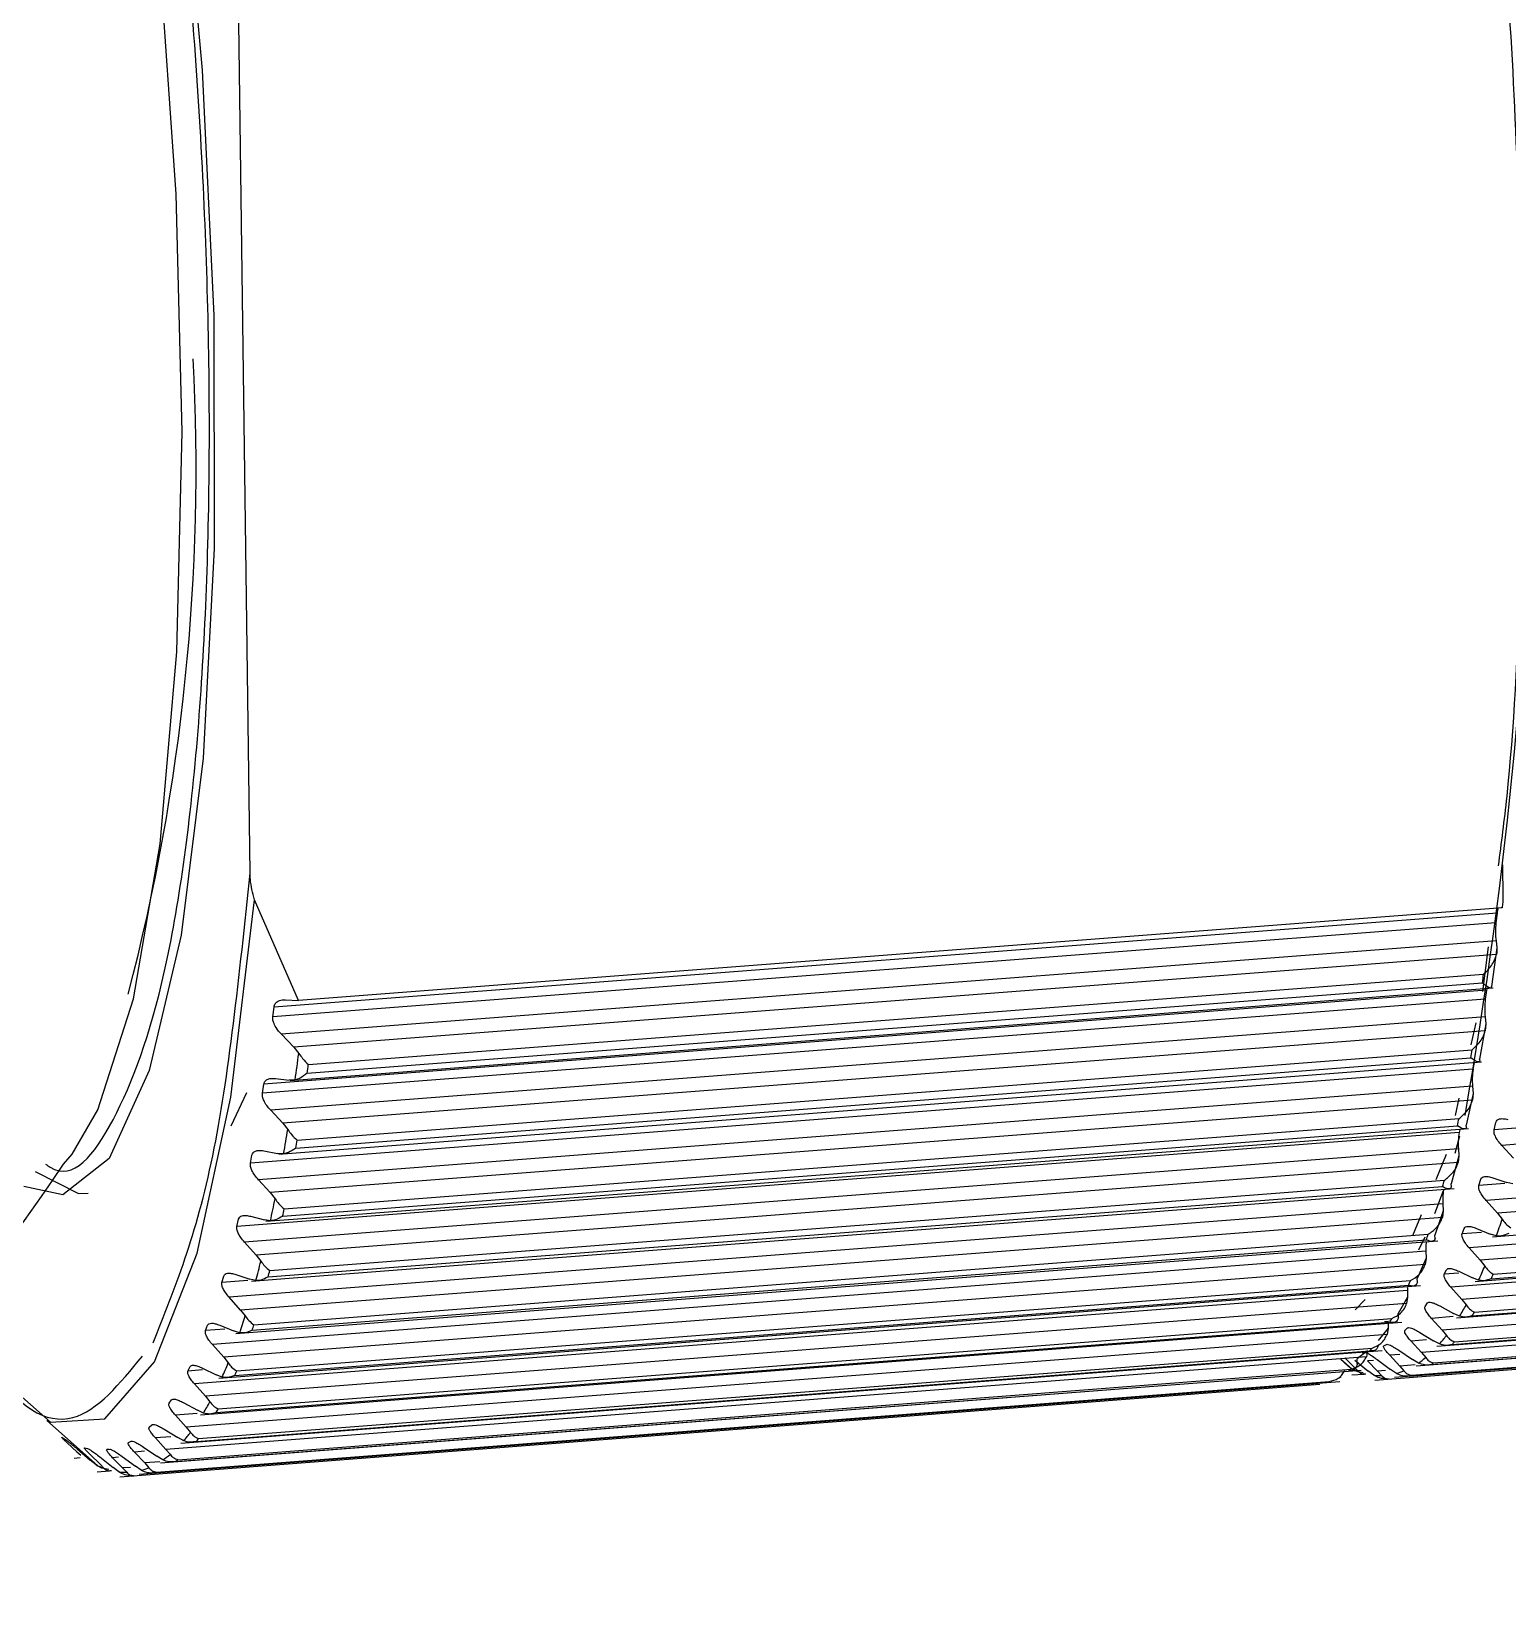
# Model space of a CAD drawing. Header units: millimetres. Extents: x 0 to 279, y 0 to 216.
# Drawn here: x 59.363 to 61.593, y 135.9 to 138.296 of the extents above; entities that cross this region are included whole.
import ezdxf

# ---------------------------------------------------------------- set-up
doc = ezdxf.new("R2010")
doc.units = ezdxf.units.MM

msp = doc.modelspace()

# ---------------------------------------------------------------- linework, layer by layer
at = {"color": 7, "linetype": 'Continuous', "lineweight": 25}
for p, q in [((59.6931, 137.0244), (59.6748, 138.4151)), ((61.5859, 137.037), (61.5865, 136.9883)), ((59.7663, 136.8321), (59.6998, 136.9842)), ((61.5778, 136.9639), (59.7292, 136.8219)), ((61.5855, 136.9718), (59.7663, 136.8321)), ((61.5778, 136.9639), (61.576, 136.9492)), ((61.576, 136.9492), (59.7274, 136.8072)), ((61.5762, 136.9219), (59.7404, 136.7808)), ((61.5642, 136.9131), (61.5559, 136.8456)), ((61.5774, 136.9113), (61.5694, 136.8532)), ((61.5762, 136.9219), (61.5774, 136.9113)), ((61.5768, 136.9012), (59.759, 136.7615)), ((59.7793, 136.7219), (61.5556, 136.8584)), ((59.7811, 136.735), (61.5575, 136.8716)), ((61.5599, 136.8337), (59.7117, 136.6916)), ((61.562, 136.8473), (59.7138, 136.7052)), ((59.7465, 136.8329), (59.7663, 136.8321)), ((59.7534, 136.711), (61.5717, 136.8508)), ((61.562, 136.8473), (61.5599, 136.8337)), ((61.57, 136.8513), (61.5694, 136.8532)), ((59.7274, 136.8072), (59.7292, 136.8219)), ((61.5597, 136.8071), (59.7242, 136.666)), ((61.56, 136.7862), (59.7425, 136.6465)), ((61.5458, 136.7982), (61.5383, 136.7647)), ((61.5607, 136.7964), (61.5515, 136.7432)), ((61.5597, 136.8071), (61.5607, 136.7964)), ((61.5607, 136.7964), (61.56, 136.7862)), ((59.759, 136.7615), (59.7404, 136.7808)), ((59.759, 136.7615), (59.7667, 136.752)), ((59.7364, 136.5996), (61.5543, 136.7394)), ((59.762, 136.6087), (61.538, 136.7453)), ((59.7641, 136.6208), (61.5401, 136.7574)), ((61.5434, 136.7383), (61.5414, 136.7279)), ((61.5521, 136.7405), (61.5515, 136.7432)), ((62.9648, 136.7436), (61.5733, 136.6366)), ((61.5414, 136.7279), (59.6936, 136.5858)), ((59.7314, 136.714), (59.7523, 136.7115)), ((59.7613, 136.7118), (59.7523, 136.7115)), ((62.9509, 136.7181), (61.5848, 136.6129)), ((59.6644, 136.6424), (59.6883, 136.6927)), ((61.5407, 136.7022), (59.7056, 136.561)), ((59.7117, 136.6916), (59.7138, 136.7052)), ((61.5415, 136.6915), (61.5311, 136.6435)), ((61.5407, 136.7022), (61.5415, 136.6915)), ((61.5415, 136.6915), (61.5407, 136.6813)), ((61.5407, 136.6813), (59.7235, 136.5415)), ((59.7425, 136.6465), (59.7242, 136.666)), ((61.5202, 136.6843), (61.5143, 136.6583)), ((59.7423, 136.5059), (61.5179, 136.6426)), ((59.7425, 136.6465), (59.75, 136.637)), ((59.7446, 136.5168), (61.5203, 136.6534)), ((61.5317, 136.64), (61.5311, 136.6435)), ((61.5733, 136.6366), (61.576, 136.6476)), ((61.5206, 136.6325), (59.6731, 136.4903)), ((59.7719, 136.5025), (61.5347, 136.6382)), ((61.5212, 136.6266), (61.5139, 136.6006)), ((61.5215, 136.6363), (61.5206, 136.6325)), ((62.927, 136.6349), (61.5612, 136.5297)), ((59.4109, 136.5845), (59.424, 136.5995)), ((61.5194, 136.6079), (59.6846, 136.4667)), ((59.6936, 136.5858), (59.6959, 136.5981)), ((59.7139, 136.6048), (59.7347, 136.6007)), ((59.7438, 136.6002), (59.7347, 136.6007)), ((61.5011, 136.5993), (61.485, 136.5608)), ((61.52, 136.5972), (61.5085, 136.5546)), ((61.52, 136.5972), (61.519, 136.587)), ((61.5194, 136.6079), (61.52, 136.5972)), ((62.9114, 136.6131), (61.5784, 136.5104)), ((61.6024, 136.5935), (61.5848, 136.6129)), ((61.519, 136.587), (59.7022, 136.4472)), ((61.571, 136.4749), (62.9044, 136.5776)), ((59.7235, 136.5415), (59.7056, 136.561)), ((59.7203, 136.414), (61.4955, 136.5507)), ((59.7228, 136.4236), (61.4981, 136.5603)), ((59.7521, 136.4122), (61.513, 136.5477)), ((61.4961, 136.5443), (61.4833, 136.5095)), ((61.5091, 136.5504), (61.5085, 136.5546)), ((62.901, 136.5633), (61.5355, 136.4581)), ((61.5502, 136.5521), (61.5531, 136.5618)), ((61.5716, 136.564), (61.5925, 136.5568)), ((61.6016, 136.5548), (61.5925, 136.5568)), ((61.4958, 136.5247), (59.6615, 136.3834)), ((59.7235, 136.5415), (59.7309, 136.5321)), ((61.4958, 136.5247), (61.4962, 136.5141)), ((62.8851, 136.5419), (61.5524, 136.4392)), ((61.5784, 136.5104), (61.5612, 136.5297)), ((59.6731, 136.4903), (59.6757, 136.5014)), ((61.4951, 136.504), (59.6787, 136.3641)), ((59.6939, 136.5058), (59.7148, 136.5002)), ((59.7238, 136.4989), (59.7148, 136.5002)), ((59.717, 136.4983), (59.7719, 136.5025)), ((61.463, 136.5079), (61.4498, 136.4763)), ((61.4962, 136.5141), (61.4837, 136.4773)), ((61.4962, 136.5141), (61.4951, 136.504)), ((62.8731, 136.5038), (61.508, 136.3986)), ((61.5447, 136.4074), (62.8778, 136.5102)), ((61.5689, 136.4114), (62.8578, 136.5107)), ((61.5719, 136.4184), (62.8609, 136.5177)), ((61.5784, 136.5104), (61.5854, 136.5014)), ((59.6988, 136.3419), (61.4737, 136.4786)), ((61.4684, 136.4741), (61.4592, 136.4546)), ((61.4843, 136.4723), (61.4837, 136.4773)), ((62.8568, 136.4828), (61.5245, 136.3801)), ((61.525, 136.4792), (61.5282, 136.4874)), ((61.5468, 136.4874), (61.5676, 136.4788)), ((61.5767, 136.476), (61.5676, 136.4788)), ((61.4701, 136.4531), (59.6363, 136.3118)), ((59.6714, 136.3285), (61.4885, 136.4685)), ((59.7022, 136.4472), (59.6846, 136.4667)), ((59.696, 136.3335), (61.4708, 136.4703)), ((61.4701, 136.4531), (61.4704, 136.4427)), ((61.5165, 136.3522), (62.8493, 136.4549)), ((61.5524, 136.4392), (61.5355, 136.4581)), ((61.5403, 136.3553), (62.8289, 136.4547)), ((61.5435, 136.3609), (62.8322, 136.4603)), ((61.4691, 136.4328), (59.6532, 136.2928)), ((59.7022, 136.4472), (59.7094, 136.438)), ((61.4704, 136.4427), (61.4569, 136.4118)), ((61.4704, 136.4427), (61.4691, 136.4328)), ((62.8268, 136.4363), (61.4948, 136.3336)), ((61.4979, 136.4182), (61.5013, 136.4249)), ((61.5524, 136.4392), (61.5592, 136.4305)), ((59.6456, 136.2611), (61.4621, 136.4011)), ((59.6504, 136.4058), (59.6533, 136.4155)), ((59.6698, 136.2651), (61.4442, 136.4018)), ((59.6717, 136.4177), (59.6925, 136.4106)), ((59.6728, 136.2721), (61.4472, 136.4088)), ((59.7016, 136.4085), (59.6925, 136.4106)), ((59.6953, 136.4078), (59.7521, 136.4122)), ((61.4574, 136.4062), (61.4569, 136.4118)), ((62.7953, 136.4026), (61.4636, 136.2999)), ((61.4867, 136.3095), (62.8191, 136.4122)), ((61.51, 136.3119), (62.7983, 136.4113)), ((61.5134, 136.3161), (62.8018, 136.4155)), ((61.52, 136.4226), (61.5408, 136.4126)), ((61.5499, 136.4091), (61.5408, 136.4126)), ((61.4426, 136.3936), (59.6091, 136.2523)), ((59.6787, 136.3641), (59.6615, 136.3834)), ((61.3785, 136.38), (61.3633, 136.3643)), ((61.4426, 136.3834), (61.4282, 136.3587)), ((61.4426, 136.3834), (61.4411, 136.3737)), ((61.4426, 136.3936), (61.4426, 136.3834)), ((61.4553, 136.2795), (62.7874, 136.3822)), ((61.4781, 136.2815), (62.7661, 136.3808)), ((61.4817, 136.2842), (62.7698, 136.3836)), ((61.5245, 136.3801), (61.508, 136.3986)), ((61.5245, 136.3801), (61.5311, 136.3717)), ((61.4411, 136.3737), (59.6257, 136.2338)), ((59.6787, 136.3641), (59.6857, 136.3551)), ((61.3928, 136.2583), (62.7242, 136.361)), ((61.4227, 136.2625), (62.7545, 136.3652)), ((61.4288, 136.3524), (61.4282, 136.3587)), ((61.445, 136.2642), (62.7326, 136.3635)), ((61.4487, 136.2655), (62.7364, 136.3648)), ((61.469, 136.3694), (61.4726, 136.3747)), ((61.4914, 136.3702), (61.5121, 136.3588)), ((61.5212, 136.3546), (61.5121, 136.3588)), ((59.6179, 136.2058), (61.4339, 136.3458)), ((59.6257, 136.3329), (59.6288, 136.3411)), ((59.6416, 136.209), (61.4156, 136.3457)), ((59.6449, 136.2146), (61.4189, 136.3513)), ((59.6473, 136.3411), (59.6681, 136.3324)), ((59.6772, 136.3296), (59.6681, 136.3324)), ((61.4132, 136.3366), (61.398, 136.3182)), ((61.4132, 136.3366), (61.4115, 136.3272)), ((61.4133, 136.3465), (61.4132, 136.3366)), ((61.4386, 136.3333), (61.4424, 136.337)), ((61.4612, 136.3303), (61.4817, 136.3177)), ((61.4948, 136.3336), (61.4786, 136.3515)), ((61.4948, 136.3336), (61.5013, 136.3256)), ((61.4115, 136.3272), (59.5965, 136.1872)), ((59.6152, 136.1698), (61.3888, 136.3065)), ((59.6532, 136.2928), (59.6363, 136.3118)), ((61.4067, 136.31), (61.4107, 136.3121)), ((61.4636, 136.2999), (61.4478, 136.3171)), ((61.4908, 136.3128), (61.4817, 136.3177)), ((61.3803, 136.2935), (59.5658, 136.1535)), ((59.5885, 136.1631), (61.4039, 136.3031)), ((59.6118, 136.1656), (61.3853, 136.3023)), ((59.6532, 136.2928), (59.66, 136.2841)), ((61.3417, 136.29), (61.3581, 136.2753)), ((61.3563, 136.2764), (61.3476, 136.2836)), ((61.3625, 136.2773), (61.3477, 136.2918)), ((61.3626, 136.2882), (61.3826, 136.2724)), ((61.3821, 136.3026), (61.3662, 136.2905)), ((61.3666, 136.2831), (61.3662, 136.2905)), ((61.3737, 136.2996), (61.3778, 136.3001)), ((61.3762, 136.2998), (61.3737, 136.2996)), ((61.3821, 136.3026), (61.3803, 136.2935)), ((61.3972, 136.2716), (61.3821, 136.2872)), ((61.3966, 136.2892), (61.4168, 136.2744)), ((61.431, 136.2792), (61.4155, 136.2957)), ((61.4295, 136.3033), (61.4499, 136.2895)), ((61.4589, 136.284), (61.4499, 136.2895)), ((61.4636, 136.2999), (61.4699, 136.2923)), ((59.5577, 136.1332), (61.3726, 136.2731)), ((59.5805, 136.1352), (61.3535, 136.2719)), ((59.5841, 136.1379), (61.3571, 136.2746)), ((59.599, 136.2718), (59.6024, 136.2786)), ((59.621, 136.2763), (59.6418, 136.2663)), ((59.6508, 136.2627), (59.6418, 136.2663)), ((61.3389, 136.2618), (61.3422, 136.2631)), ((61.3582, 136.2659), (61.3768, 136.2673)), ((61.3625, 136.2773), (61.3684, 136.2713)), ((61.3915, 136.2657), (61.3826, 136.2724)), ((61.3972, 136.2716), (61.4032, 136.2651)), ((61.4257, 136.2682), (61.4168, 136.2744)), ((61.431, 136.2792), (61.4371, 136.2721)), ((59.496, 136.112), (61.3101, 136.2519)), ((59.5255, 136.1162), (61.34, 136.2561)), ((59.5479, 136.1179), (61.3204, 136.2546)), ((59.5516, 136.1192), (61.3242, 136.2559)), ((59.6257, 136.2338), (59.6091, 136.2523)), ((59.6257, 136.2338), (59.6324, 136.2254)), ((59.5706, 136.2231), (59.5742, 136.2284)), ((59.5929, 136.2238), (59.6135, 136.2125)), ((59.6226, 136.2082), (59.6135, 136.2125)), ((59.386, 136.1969), (59.4624, 136.1289)), ((59.5406, 136.187), (59.5444, 136.1907)), ((59.5965, 136.1872), (59.5803, 136.2052)), ((59.5965, 136.1872), (59.603, 136.1792)), ((59.4089, 136.1715), (59.4131, 136.1689)), ((59.4313, 136.1498), (59.4168, 136.1633)), ((59.5093, 136.1637), (59.5132, 136.1658)), ((59.5658, 136.1535), (59.5499, 136.1708)), ((59.5631, 136.184), (59.5837, 136.1714)), ((59.5927, 136.1665), (59.5837, 136.1714)), ((59.4273, 136.1403), (59.4361, 136.141)), ((59.4313, 136.1498), (59.437, 136.1445)), ((59.4317, 136.1541), (59.4515, 136.1374)), ((59.4432, 136.1559), (59.4473, 136.1549)), ((59.4662, 136.131), (59.4514, 136.1456)), ((59.4602, 136.1302), (59.4515, 136.1374)), ((59.466, 136.142), (59.486, 136.1262)), ((59.4767, 136.1533), (59.4808, 136.1539)), ((59.4793, 136.1535), (59.4767, 136.1533)), ((59.5004, 136.1254), (59.4853, 136.1409)), ((59.4995, 136.1429), (59.5197, 136.1281)), ((59.5337, 136.1329), (59.5182, 136.1494)), ((59.5319, 136.157), (59.5523, 136.1432)), ((59.5613, 136.1376), (59.5523, 136.1432)), ((59.5658, 136.1535), (59.5721, 136.146)), ((59.462, 136.1197), (59.4805, 136.1211)), ((59.4662, 136.131), (59.4721, 136.125)), ((59.4949, 136.1194), (59.486, 136.1262)), ((59.5004, 136.1254), (59.5065, 136.1188)), ((59.5286, 136.1219), (59.5197, 136.1281)), ((59.5337, 136.1329), (59.5399, 136.1258))]:
    msp.add_line(p, q, dxfattribs=at)
at = {"color": 8, "linetype": 'Continuous', "lineweight": 25}
for p, q in [((61.5893, 136.5551), (61.5502, 136.5521)), ((61.5541, 136.4814), (61.525, 136.4792)), ((59.6895, 136.4088), (59.6504, 136.4058)), ((61.5199, 136.4199), (61.4979, 136.4182)), ((61.5115, 136.3541), (61.4786, 136.3515)), ((59.6548, 136.3351), (59.6257, 136.3329)), ((61.4133, 136.3465), (61.4076, 136.3461)), ((61.4709, 136.3189), (61.4478, 136.3171)), ((61.3911, 136.2879), (61.3821, 136.2872)), ((61.431, 136.2969), (61.4155, 136.2957)), ((61.4539, 136.281), (61.431, 136.2792)), ((59.621, 136.2735), (59.599, 136.2718)), ((61.4094, 136.2726), (61.3972, 136.2716)), ((59.6132, 136.2077), (59.5803, 136.2052)), ((59.573, 136.1726), (59.5499, 136.1708)), ((59.4942, 136.1416), (59.4853, 136.1409)), ((59.5336, 136.1506), (59.5182, 136.1494)), ((59.5125, 136.1263), (59.5004, 136.1254)), ((59.5565, 136.1346), (59.5337, 136.1329))]:
    msp.add_line(p, q, dxfattribs=at)
at = {"color": 8, "linetype": 'Continuous', "lineweight": 25, "flags": 128}
msp.add_lwpolyline([(59.424, 136.5995), (59.4631, 136.6664), (59.5169, 136.8342), (59.5573, 137.0687), (59.5821, 137.3589), (59.5903, 137.6914), (59.5813, 138.0503), (59.5558, 138.4189), (59.5147, 138.7797), (59.4602, 139.1158), (59.3947, 139.4113), (59.3214, 139.6523), (59.2437, 139.8277), (59.1652, 139.9293), (59.1594, 139.9338)], dxfattribs=at)
at = {"color": 7, "linetype": 'Continuous', "lineweight": 25, "flags": 128}
for points in [[(59.2499, 139.912), (59.3294, 139.771), (59.4064, 139.5589), (59.4771, 139.2857), (59.5382, 138.9641), (59.5869, 138.6092), (59.6208, 138.2377), (59.6384, 137.8672), (59.6388, 137.5151), (59.6219, 137.198), (59.5887, 136.9308), (59.5407, 136.726), (59.4802, 136.593), (59.41, 136.5381), (59.351, 136.5509)], [(59.2258, 136.4055), (59.3045, 136.2707), (59.3913, 136.1946), (59.4737, 136.1996), (59.5485, 136.2859), (59.6128, 136.4501), (59.6639, 136.686), (59.6998, 136.9842)], [(61.5628, 136.8512), (61.5625, 136.8496), (61.562, 136.8473)], [(59.3681, 136.5735), (59.4335, 136.5402), (59.4482, 136.5407)], [(61.4426, 136.3983), (61.4426, 136.397), (61.4426, 136.3936)]]:
    msp.add_lwpolyline(points, dxfattribs=at)
at = {"color": 7, "linetype": 'Continuous', "lineweight": 25}
for centre, radius, start, end in [((54.8696, 137.8417), 6.7641, 349.9242, 8.6997), ((56.4801, 137.6365), 3.1313, 345.2942, 3.0268), ((61.6094, 136.961), 0.0318, 161.6566, 174.6492), ((61.7047, 136.9367), 0.1293, 174.468, 186.6003), ((57.8817, 137.3677), 3.7091, 352.1073, 352.3125), ((61.6779, 136.8194), 0.1188, 173.0726, 185.9238), ((56.0484, 137.2292), 3.7487, 352.0669, 352.6865), ((58.6776, 137.2453), 2.9038, 350.0865, 350.3281), ((56.0539, 137.2273), 3.7595, 352.2739, 352.4764), ((61.6471, 136.7121), 0.1068, 171.4911, 185.3014), ((59.3783, 137.1101), 2.1901, 347.6748, 347.9663), ((56.8551, 137.1077), 2.9329, 350.0357, 350.7653), ((56.8629, 137.1054), 2.9413, 350.2794, 350.5179), ((61.6129, 136.6157), 0.0939, 169.6718, 184.7435), ((57.1218, 138.0921), 2.7409, 306.8822, 326.6322), ((59.9688, 136.9678), 1.5827, 344.7179, 345.0798), ((61.593, 136.5302), 0.0974, 171.0149, 183.2725), ((57.5653, 136.9733), 2.21, 347.6035, 348.4844), ((57.5751, 136.9706), 2.2164, 347.8978, 348.1858), ((60.5542, 136.8384), 1.0849, 340.482, 341.9036), ((60.4416, 136.8251), 1.0887, 340.9784, 341.4427), ((61.5821, 136.4564), 0.112, 175.0862, 181.6745), ((58.1638, 136.8318), 1.595, 344.6098, 345.7044), ((60.9081, 136.7027), 0.7058, 335.4204, 337.3133), ((58.1753, 136.8287), 1.5996, 344.9757, 345.3335), ((60.7968, 136.6889), 0.7081, 336.0779, 336.6963), ((60.9219, 136.6987), 0.7079, 336.0539, 336.6727), ((58.643, 136.6897), 1.0951, 340.8059, 342.2121), ((61.1523, 136.5807), 0.4326, 328.4939, 331.1166), ((61.1669, 136.5764), 0.4339, 329.3724, 330.2296), ((58.6559, 136.6861), 1.0983, 341.2762, 341.7358), ((61.0421, 136.5666), 0.4339, 329.3994, 330.2564), ((61.1919, 136.4649), 0.2527, 319.9486, 321.1771), ((61.3015, 136.4793), 0.2521, 318.6597, 322.4181), ((61.3165, 136.4747), 0.2528, 319.9197, 321.1483), ((59.003, 136.554), 0.7103, 335.7926, 337.6687), ((61.3758, 136.4049), 0.1467, 304.4941, 309.8852), ((61.3911, 136.4), 0.1471, 306.3032, 308.0655), ((59.0169, 136.55), 0.7124, 336.4205, 337.0337), ((61.2665, 136.3903), 0.1469, 306.3292, 308.0923), ((61.4111, 136.3886), 0.1249, 243.9808, 249.9774), ((61.4022, 136.3563), 0.0913, 263.2604, 270.6547), ((61.4175, 136.3514), 0.0915, 265.7466, 268.1643), ((61.4001, 136.3626), 0.0977, 285.1966, 292.2622), ((61.4154, 136.3576), 0.098, 287.5698, 289.88), ((61.2909, 136.3478), 0.0978, 287.5827, 289.895), ((59.2515, 136.432), 0.4333, 328.9132, 331.5209), ((59.2661, 136.4277), 0.4346, 329.7867, 330.639), ((59.4032, 136.3306), 0.2507, 319.104, 322.8593), ((59.4183, 136.3259), 0.2514, 320.3629, 321.5904), ((59.4788, 136.256), 0.1443, 304.8832, 310.3081), ((59.494, 136.2512), 0.1447, 306.7036, 308.477), ((59.5147, 136.2398), 0.1224, 243.5851, 249.6359), ((59.5055, 136.2074), 0.0886, 263.0883, 270.5949), ((59.5209, 136.2024), 0.0888, 265.6123, 268.0668), ((59.5034, 136.2136), 0.0951, 285.3635, 292.5257), ((59.5188, 136.2087), 0.0953, 287.7691, 290.1109)]:
    msp.add_arc(centre, radius, start, end, dxfattribs=at)
at = {"color": 8, "linetype": 'Continuous', "lineweight": 25}
msp.add_open_spline([(59.384, 136.5847), (59.3863, 136.583), (59.4239, 136.5556), (59.4897, 136.638), (59.5683, 136.8506), (59.6177, 137.2051), (59.636, 137.6302), (59.6251, 138.1003), (59.5848, 138.5959), (59.5143, 139.0821), (59.4213, 139.4884), (59.3189, 139.7802), (59.251, 139.865), (59.2183, 139.9057)], degree=3, knots=[0, 0, 0, 0, 0.006735, 0.10773, 0.211915, 0.314481, 0.411037, 0.502905, 0.601879, 0.705519, 0.809158, 0.908132, 1, 1, 1, 1], dxfattribs=at)
at = {"color": 7, "linetype": 'Continuous', "lineweight": 25}
for points, knots in [([(61.5589, 138.7094), (61.5707, 138.6047), (61.6038, 138.3111), (61.6105, 138.0172), (61.6149, 137.8282)], [0, 0, 0, 0, 0.356713, 1, 1, 1, 1]), ([(61.6149, 137.8282), (61.6147, 137.71), (61.6144, 137.4666), (61.6009, 137.1983), (61.5839, 137.0697), (61.5794, 137.0354)], [0, 0, 0, 0, 0.408812, 0.842111, 1, 1, 1, 1]), ([(59.5464, 136.3145), (59.5792, 136.396), (59.6444, 136.5578), (59.6769, 136.8697), (59.6931, 137.0244)], [0, 0, 0, 0, 0.504278, 1, 1, 1, 1]), ([(59.6998, 136.9842), (59.697, 136.9944), (59.6935, 137.0075), (59.6932, 137.0212), (59.6931, 137.0244)], [0, 0, 0, 0, 0.773747, 1, 1, 1, 1]), ([(61.5865, 136.9883), (61.5865, 136.9856), (61.5865, 136.9801), (61.5858, 136.9746), (61.5855, 136.9718)], [0, 0, 0, 0, 0.498526, 1, 1, 1, 1]), ([(61.5855, 136.9718), (61.5855, 136.972), (61.5856, 136.9724), (61.5851, 136.9727), (61.5848, 136.9728)], [0, 0, 0, 0, 0.494843, 1, 1, 1, 1]), ([(61.5774, 136.9113), (61.5775, 136.9096), (61.5777, 136.9062), (61.5771, 136.9029), (61.5768, 136.9012)], [0, 0, 0, 0, 0.4937348, 1, 1, 1, 1]), ([(61.5575, 136.8716), (61.5616, 136.8756), (61.568, 136.8819), (61.5743, 136.8927), (61.576, 136.8986), (61.5768, 136.9012)], [0, 0, 0, 0, 0.500711, 0.773789, 1, 1, 1, 1]), ([(61.57, 136.8513), (61.5695, 136.8509), (61.5685, 136.8502), (61.5638, 136.8517), (61.5589, 136.8558), (61.5556, 136.8584)], [0, 0, 0, 0, 0.226196, 0.499289, 1, 1, 1, 1]), ([(59.7292, 136.8219), (59.7297, 136.8239), (59.7308, 136.8278), (59.736, 136.8317), (59.7416, 136.833), (59.7456, 136.8329), (59.7465, 136.8329)], [0, 0, 0, 0, 0.262068, 0.522843, 0.894323, 1, 1, 1, 1]), ([(59.7404, 136.7808), (59.7375, 136.7841), (59.7325, 136.7898), (59.7283, 136.7986), (59.7272, 136.8041), (59.7274, 136.8066), (59.7274, 136.8072)], [0, 0, 0, 0, 0.396813, 0.686892, 0.931037, 1, 1, 1, 1]), ([(61.5401, 136.7574), (61.5443, 136.7612), (61.5508, 136.7672), (61.5573, 136.7777), (61.5592, 136.7836), (61.56, 136.7862)], [0, 0, 0, 0, 0.500711, 0.773789, 1, 1, 1, 1]), ([(59.7667, 136.752), (59.7686, 136.7493), (59.7734, 136.7426), (59.7782, 136.7378), (59.7811, 136.735)], [0, 0, 0, 0, 0.406364, 1, 1, 1, 1]), ([(61.5521, 136.7405), (61.5516, 136.7399), (61.5506, 136.7387), (61.546, 136.7395), (61.5412, 136.743), (61.538, 136.7453)], [0, 0, 0, 0, 0.226196, 0.499289, 1, 1, 1, 1]), ([(59.7138, 136.7052), (59.7142, 136.7067), (59.7151, 136.7098), (59.719, 136.7127), (59.7244, 136.7145), (59.729, 136.7142), (59.7314, 136.714)], [0, 0, 0, 0, 0.216357, 0.445782, 0.71228, 1, 1, 1, 1]), ([(59.7793, 136.7219), (59.7757, 136.7191), (59.7696, 136.7144), (59.7637, 136.7126), (59.7613, 136.7118)], [0, 0, 0, 0, 0.593636, 1, 1, 1, 1]), ([(59.7242, 136.666), (59.7221, 136.6683), (59.7181, 136.6729), (59.714, 136.68), (59.7116, 136.6864), (59.7117, 136.6899), (59.7117, 136.6916)], [0, 0, 0, 0, 0.28775, 0.55422, 0.783666, 1, 1, 1, 1]), ([(61.5203, 136.6534), (61.5246, 136.657), (61.5312, 136.6625), (61.5379, 136.6728), (61.5398, 136.6787), (61.5407, 136.6813)], [0, 0, 0, 0, 0.500711, 0.773789, 1, 1, 1, 1]), ([(61.5317, 136.64), (61.5313, 136.6392), (61.5303, 136.6377), (61.5259, 136.6375), (61.5212, 136.6405), (61.5179, 136.6426)], [0, 0, 0, 0, 0.240331, 0.4607998, 1, 1, 1, 1]), ([(61.576, 136.6476), (61.5765, 136.6488), (61.5775, 136.6512), (61.5816, 136.6531), (61.5871, 136.6536), (61.5918, 136.6526), (61.5942, 136.652)], [0, 0, 0, 0, 0.216357, 0.445782, 0.71228, 1, 1, 1, 1]), ([(59.75, 136.637), (59.7519, 136.6344), (59.7566, 136.6278), (59.7613, 136.6234), (59.7641, 136.6208)], [0, 0, 0, 0, 0.4063641, 1, 1, 1, 1]), ([(61.5848, 136.6129), (61.5828, 136.6153), (61.5789, 136.6198), (61.5751, 136.6264), (61.573, 136.6322), (61.5732, 136.6351), (61.5733, 136.6366)], [0, 0, 0, 0, 0.28775, 0.55422, 0.783666, 1, 1, 1, 1]), ([(59.6959, 136.5981), (59.6964, 136.5995), (59.6974, 136.6022), (59.7013, 136.6046), (59.7068, 136.6058), (59.7114, 136.6051), (59.7139, 136.6048)], [0, 0, 0, 0, 0.216357, 0.445782, 0.71228, 1, 1, 1, 1]), ([(59.762, 136.6087), (59.7584, 136.6062), (59.7522, 136.602), (59.7462, 136.6007), (59.7438, 136.6002)], [0, 0, 0, 0, 0.5936359, 1, 1, 1, 1]), ([(59.7056, 136.561), (59.7035, 136.5634), (59.6996, 136.568), (59.6956, 136.5748), (59.6933, 136.581), (59.6935, 136.5842), (59.6936, 136.5858)], [0, 0, 0, 0, 0.28775, 0.55422, 0.783666, 1, 1, 1, 1]), ([(61.4981, 136.5603), (61.5024, 136.5636), (61.5092, 136.5687), (61.516, 136.5786), (61.5181, 136.5844), (61.519, 136.587)], [0, 0, 0, 0, 0.500711, 0.773789, 1, 1, 1, 1]), ([(61.5091, 136.5504), (61.5087, 136.5495), (61.5079, 136.5478), (61.5049, 136.5469), (61.501, 136.5474), (61.4974, 136.5495), (61.4955, 136.5507)], [0, 0, 0, 0, 0.206277, 0.413551, 0.677864, 1, 1, 1, 1]), ([(61.5612, 136.5297), (61.5592, 136.532), (61.5555, 136.5365), (61.5518, 136.5428), (61.5497, 136.5483), (61.5501, 136.5509), (61.5502, 136.5521)], [0, 0, 0, 0, 0.28775, 0.55422, 0.783666, 1, 1, 1, 1]), ([(61.5531, 136.5618), (61.5537, 136.5628), (61.5548, 136.5649), (61.5589, 136.5662), (61.5645, 136.5661), (61.5691, 136.5647), (61.5716, 136.564)], [0, 0, 0, 0, 0.2163567, 0.4457821, 0.7122805, 1, 1, 1, 1]), ([(59.7309, 136.5321), (59.7327, 136.5295), (59.7373, 136.5232), (59.7419, 136.5192), (59.7446, 136.5168)], [0, 0, 0, 0, 0.406364, 1, 1, 1, 1]), ([(59.6757, 136.5014), (59.6762, 136.5026), (59.6773, 136.505), (59.6813, 136.5068), (59.6868, 136.5074), (59.6915, 136.5063), (59.6939, 136.5058)], [0, 0, 0, 0, 0.2163567, 0.4457821, 0.7122805, 1, 1, 1, 1]), ([(59.7423, 136.5059), (59.7386, 136.5037), (59.7324, 136.4999), (59.7263, 136.4992), (59.7238, 136.4989)], [0, 0, 0, 0, 0.593636, 1, 1, 1, 1]), ([(61.4737, 136.4786), (61.4781, 136.4816), (61.4849, 136.4862), (61.492, 136.4957), (61.4941, 136.5014), (61.4951, 136.504)], [0, 0, 0, 0, 0.500711, 0.773789, 1, 1, 1, 1]), ([(61.5854, 136.5014), (61.5872, 136.4991), (61.5915, 136.4932), (61.5958, 136.4901), (61.5984, 136.4882)], [0, 0, 0, 0, 0.4063641, 1, 1, 1, 1]), ([(59.6846, 136.4667), (59.6826, 136.469), (59.6788, 136.4735), (59.6749, 136.4801), (59.6728, 136.486), (59.673, 136.4889), (59.6731, 136.4903)], [0, 0, 0, 0, 0.28775, 0.55422, 0.783666, 1, 1, 1, 1]), ([(61.4843, 136.4723), (61.4838, 136.4712), (61.483, 136.469), (61.48, 136.4677), (61.4761, 136.4676), (61.4727, 136.4693), (61.4708, 136.4703)], [0, 0, 0, 0, 0.23095, 0.4265, 0.682632, 1, 1, 1, 1]), ([(61.5355, 136.4581), (61.5336, 136.4604), (61.5299, 136.4648), (61.5264, 136.4708), (61.5245, 136.4758), (61.5248, 136.4781), (61.525, 136.4792)], [0, 0, 0, 0, 0.28775, 0.55422, 0.783666, 1, 1, 1, 1]), ([(61.5282, 136.4874), (61.5288, 136.4883), (61.5299, 136.49), (61.5341, 136.4907), (61.5397, 136.49), (61.5443, 136.4883), (61.5468, 136.4874)], [0, 0, 0, 0, 0.216357, 0.445782, 0.71228, 1, 1, 1, 1]), ([(61.5956, 136.4799), (61.5918, 136.4782), (61.5854, 136.4754), (61.5792, 136.4758), (61.5767, 136.476)], [0, 0, 0, 0, 0.593636, 1, 1, 1, 1]), ([(59.2231, 136.4329), (59.2481, 136.3788), (59.3159, 136.2315), (59.4256, 136.167), (59.4963, 136.2529), (59.5303, 136.2943)], [0, 0, 0, 0, 0.23168, 0.629767, 1, 1, 1, 1]), ([(59.7094, 136.438), (59.7112, 136.4355), (59.7157, 136.4294), (59.7201, 136.4258), (59.7228, 136.4236)], [0, 0, 0, 0, 0.406364, 1, 1, 1, 1]), ([(61.4472, 136.4088), (61.4517, 136.4114), (61.4586, 136.4155), (61.4658, 136.4246), (61.4681, 136.4302), (61.4691, 136.4328)], [0, 0, 0, 0, 0.500711, 0.773789, 1, 1, 1, 1]), ([(61.5013, 136.4249), (61.5019, 136.4256), (61.5031, 136.427), (61.5073, 136.4271), (61.5129, 136.4258), (61.5176, 136.4237), (61.52, 136.4226)], [0, 0, 0, 0, 0.216357, 0.445782, 0.71228, 1, 1, 1, 1]), ([(61.5592, 136.4305), (61.5609, 136.4282), (61.5651, 136.4227), (61.5694, 136.42), (61.5719, 136.4184)], [0, 0, 0, 0, 0.406364, 1, 1, 1, 1]), ([(59.6615, 136.3834), (59.6595, 136.3857), (59.6557, 136.3902), (59.652, 136.3965), (59.65, 136.402), (59.6503, 136.4046), (59.6504, 136.4058)], [0, 0, 0, 0, 0.28775, 0.55422, 0.783666, 1, 1, 1, 1]), ([(59.6533, 136.4155), (59.6538, 136.4166), (59.6549, 136.4187), (59.659, 136.4199), (59.6646, 136.4198), (59.6692, 136.4184), (59.6717, 136.4177)], [0, 0, 0, 0, 0.216357, 0.445782, 0.71228, 1, 1, 1, 1]), ([(59.7203, 136.414), (59.7165, 136.412), (59.7102, 136.4087), (59.7041, 136.4086), (59.7016, 136.4085)], [0, 0, 0, 0, 0.593636, 1, 1, 1, 1]), ([(61.4574, 136.4062), (61.4569, 136.4048), (61.456, 136.4022), (61.453, 136.4005), (61.4492, 136.3998), (61.446, 136.4011), (61.4442, 136.4018)], [0, 0, 0, 0, 0.2456962, 0.441022, 0.6875236, 1, 1, 1, 1]), ([(61.508, 136.3986), (61.5061, 136.4008), (61.5025, 136.405), (61.4991, 136.4107), (61.4972, 136.4153), (61.4977, 136.4172), (61.4979, 136.4182)], [0, 0, 0, 0, 0.28775, 0.55422, 0.783666, 1, 1, 1, 1]), ([(61.5689, 136.4114), (61.565, 136.41), (61.5585, 136.4077), (61.5524, 136.4087), (61.5499, 136.4091)], [0, 0, 0, 0, 0.5936359, 1, 1, 1, 1]), ([(61.4726, 136.3747), (61.4732, 136.3752), (61.4745, 136.3762), (61.4787, 136.3757), (61.4843, 136.3738), (61.489, 136.3714), (61.4914, 136.3702)], [0, 0, 0, 0, 0.216357, 0.445782, 0.71228, 1, 1, 1, 1]), ([(59.6857, 136.3551), (59.6875, 136.3528), (59.6918, 136.3469), (59.6962, 136.3438), (59.6988, 136.3419)], [0, 0, 0, 0, 0.406364, 1, 1, 1, 1]), ([(61.4288, 136.3524), (61.4283, 136.3508), (61.4273, 136.3479), (61.423, 136.3444), (61.4187, 136.3452), (61.4156, 136.3457)], [0, 0, 0, 0, 0.238916, 0.459479, 1, 1, 1, 1]), ([(61.4189, 136.3513), (61.4234, 136.3536), (61.4304, 136.3572), (61.4378, 136.3658), (61.4401, 136.3712), (61.4411, 136.3737)], [0, 0, 0, 0, 0.500711, 0.773789, 1, 1, 1, 1]), ([(61.4786, 136.3515), (61.4768, 136.3536), (61.4733, 136.3577), (61.47, 136.363), (61.4683, 136.3671), (61.4688, 136.3687), (61.469, 136.3694)], [0, 0, 0, 0, 0.28775, 0.55422, 0.783666, 1, 1, 1, 1]), ([(61.5403, 136.3553), (61.537, 136.3544), (61.5304, 136.3525), (61.5242, 136.3539), (61.5212, 136.3546)], [0, 0, 0, 0, 0.5014836, 1, 1, 1, 1]), ([(61.5311, 136.3717), (61.5328, 136.3696), (61.5368, 136.3644), (61.541, 136.3622), (61.5435, 136.3609)], [0, 0, 0, 0, 0.406364, 1, 1, 1, 1]), ([(59.6363, 136.3118), (59.6343, 136.3141), (59.6307, 136.3184), (59.6271, 136.3244), (59.6251, 136.3295), (59.6255, 136.3318), (59.6257, 136.3329)], [0, 0, 0, 0, 0.28775, 0.55422, 0.783666, 1, 1, 1, 1]), ([(59.6288, 136.3411), (59.6294, 136.342), (59.6305, 136.3437), (59.6346, 136.3444), (59.6402, 136.3437), (59.6449, 136.342), (59.6473, 136.3411)], [0, 0, 0, 0, 0.216357, 0.445782, 0.71228, 1, 1, 1, 1]), ([(59.696, 136.3335), (59.6922, 136.3319), (59.6858, 136.329), (59.6797, 136.3295), (59.6772, 136.3296)], [0, 0, 0, 0, 0.593636, 1, 1, 1, 1]), ([(61.4478, 136.3171), (61.446, 136.3192), (61.4426, 136.3231), (61.4394, 136.3279), (61.4378, 136.3315), (61.4383, 136.3327), (61.4386, 136.3333)], [0, 0, 0, 0, 0.28775, 0.55422, 0.783666, 1, 1, 1, 1]), ([(61.4424, 136.337), (61.443, 136.3373), (61.4443, 136.3379), (61.4485, 136.3369), (61.4542, 136.3344), (61.4588, 136.3317), (61.4612, 136.3303)], [0, 0, 0, 0, 0.216357, 0.445782, 0.71228, 1, 1, 1, 1]), ([(61.3984, 136.3113), (61.3979, 136.3096), (61.3969, 136.3061), (61.3926, 136.3019), (61.3883, 136.3022), (61.3853, 136.3023)], [0, 0, 0, 0, 0.231557, 0.48086, 1, 1, 1, 1]), ([(61.3888, 136.3065), (61.3934, 136.3085), (61.4004, 136.3115), (61.408, 136.3195), (61.4104, 136.3248), (61.4115, 136.3272)], [0, 0, 0, 0, 0.500711, 0.773789, 1, 1, 1, 1]), ([(61.4155, 136.2957), (61.4138, 136.2976), (61.4104, 136.3013), (61.4074, 136.3056), (61.4058, 136.3088), (61.4064, 136.3096), (61.4067, 136.31)], [0, 0, 0, 0, 0.28775, 0.55422, 0.783666, 1, 1, 1, 1]), ([(61.4107, 136.3121), (61.4113, 136.3122), (61.4126, 136.3125), (61.4169, 136.3108), (61.4225, 136.3078), (61.4271, 136.3048), (61.4295, 136.3033)], [0, 0, 0, 0, 0.216357, 0.445782, 0.71228, 1, 1, 1, 1]), ([(61.51, 136.3119), (61.5066, 136.3112), (61.5, 136.3098), (61.4938, 136.3118), (61.4908, 136.3128)], [0, 0, 0, 0, 0.501484, 1, 1, 1, 1]), ([(61.5013, 136.3256), (61.5029, 136.3236), (61.5068, 136.3188), (61.511, 136.3171), (61.5134, 136.3161)], [0, 0, 0, 0, 0.406364, 1, 1, 1, 1]), ([(59.6024, 136.2786), (59.6029, 136.2793), (59.6041, 136.2807), (59.6083, 136.2807), (59.6139, 136.2795), (59.6186, 136.2774), (59.621, 136.2763)], [0, 0, 0, 0, 0.216357, 0.445782, 0.71228, 1, 1, 1, 1]), ([(59.66, 136.2841), (59.6617, 136.2819), (59.6659, 136.2763), (59.6702, 136.2737), (59.6728, 136.2721)], [0, 0, 0, 0, 0.406364, 1, 1, 1, 1]), ([(61.3666, 136.2831), (61.3661, 136.2813), (61.365, 136.2773), (61.3607, 136.2724), (61.3563, 136.2721), (61.3535, 136.2719)], [0, 0, 0, 0, 0.226196, 0.499289, 1, 1, 1, 1]), ([(61.3571, 136.2746), (61.3618, 136.2762), (61.3689, 136.2787), (61.3767, 136.2861), (61.3791, 136.2912), (61.3803, 136.2935)], [0, 0, 0, 0, 0.5007111, 0.7737886, 1, 1, 1, 1]), ([(61.3778, 136.3001), (61.3784, 136.3001), (61.3798, 136.2999), (61.384, 136.2977), (61.3897, 136.2942), (61.3942, 136.2909), (61.3966, 136.2892)], [0, 0, 0, 0, 0.216357, 0.445782, 0.71228, 1, 1, 1, 1]), ([(61.4781, 136.2815), (61.4748, 136.2811), (61.4681, 136.2802), (61.462, 136.2827), (61.4589, 136.284)], [0, 0, 0, 0, 0.501484, 1, 1, 1, 1]), ([(61.4699, 136.2923), (61.4714, 136.2905), (61.4753, 136.2861), (61.4793, 136.2849), (61.4817, 136.2842)], [0, 0, 0, 0, 0.406364, 1, 1, 1, 1]), ([(59.6091, 136.2523), (59.6073, 136.2545), (59.6037, 136.2587), (59.6002, 136.2644), (59.5984, 136.269), (59.5988, 136.2709), (59.599, 136.2718)], [0, 0, 0, 0, 0.28775, 0.55422, 0.783666, 1, 1, 1, 1]), ([(59.6698, 136.2651), (59.6659, 136.2637), (59.6595, 136.2613), (59.6533, 136.2623), (59.6508, 136.2627)], [0, 0, 0, 0, 0.593636, 1, 1, 1, 1]), ([(61.3242, 136.2559), (61.3288, 136.2571), (61.3361, 136.259), (61.3439, 136.2658), (61.3465, 136.2706), (61.3477, 136.2728)], [0, 0, 0, 0, 0.500711, 0.773789, 1, 1, 1, 1]), ([(61.3756, 136.2694), (61.372, 136.2698), (61.3653, 136.2705), (61.3592, 136.2745), (61.3563, 136.2764)], [0, 0, 0, 0, 0.5309203, 1, 1, 1, 1]), ([(61.3684, 136.2713), (61.3698, 136.2701), (61.3733, 136.2671), (61.3772, 136.2675), (61.3796, 136.2677)], [0, 0, 0, 0, 0.4063641, 1, 1, 1, 1]), ([(61.4108, 136.2602), (61.4073, 136.2603), (61.4006, 136.2605), (61.3945, 136.264), (61.3915, 136.2657)], [0, 0, 0, 0, 0.511493, 1, 1, 1, 1]), ([(61.4032, 136.2651), (61.4047, 136.2637), (61.4083, 136.2602), (61.4123, 136.2601), (61.4146, 136.26)], [0, 0, 0, 0, 0.406364, 1, 1, 1, 1]), ([(61.445, 136.2642), (61.4416, 136.2641), (61.4349, 136.2637), (61.4288, 136.2667), (61.4257, 136.2682)], [0, 0, 0, 0, 0.501484, 1, 1, 1, 1]), ([(61.4371, 136.2721), (61.4386, 136.2705), (61.4424, 136.2666), (61.4464, 136.2659), (61.4487, 136.2655)], [0, 0, 0, 0, 0.406364, 1, 1, 1, 1]), ([(59.5803, 136.2052), (59.5785, 136.2073), (59.575, 136.2114), (59.5716, 136.2166), (59.5699, 136.2208), (59.5704, 136.2224), (59.5706, 136.2231)], [0, 0, 0, 0, 0.28775, 0.55422, 0.783666, 1, 1, 1, 1]), ([(59.5742, 136.2284), (59.5748, 136.2289), (59.576, 136.2299), (59.5802, 136.2294), (59.5858, 136.2275), (59.5905, 136.2251), (59.5929, 136.2238)], [0, 0, 0, 0, 0.216357, 0.445782, 0.71228, 1, 1, 1, 1]), ([(59.6416, 136.209), (59.6384, 136.208), (59.6318, 136.2061), (59.6257, 136.2075), (59.6226, 136.2082)], [0, 0, 0, 0, 0.501484, 1, 1, 1, 1]), ([(59.6324, 136.2254), (59.634, 136.2233), (59.6381, 136.2181), (59.6424, 136.2159), (59.6449, 136.2146)], [0, 0, 0, 0, 0.406364, 1, 1, 1, 1]), ([(59.5499, 136.1708), (59.5481, 136.1728), (59.5447, 136.1767), (59.5415, 136.1816), (59.5398, 136.1852), (59.5404, 136.1864), (59.5406, 136.187)], [0, 0, 0, 0, 0.2877497, 0.5542199, 0.7836665, 1, 1, 1, 1]), ([(59.5444, 136.1907), (59.545, 136.191), (59.5463, 136.1916), (59.5505, 136.1905), (59.5561, 136.1881), (59.5607, 136.1854), (59.5631, 136.184)], [0, 0, 0, 0, 0.216357, 0.445782, 0.71228, 1, 1, 1, 1]), ([(59.4168, 136.1633), (59.4151, 136.1648), (59.412, 136.1677), (59.4092, 136.1705), (59.4079, 136.172), (59.4086, 136.1717), (59.4089, 136.1715)], [0, 0, 0, 0, 0.28775, 0.55422, 0.783666, 1, 1, 1, 1]), ([(59.4131, 136.1689), (59.4138, 136.1685), (59.4152, 136.1676), (59.4194, 136.1643), (59.4249, 136.1598), (59.4294, 136.1561), (59.4317, 136.1541)], [0, 0, 0, 0, 0.2163567, 0.4457821, 0.7122805, 1, 1, 1, 1]), ([(59.5182, 136.1494), (59.5164, 136.1513), (59.5131, 136.155), (59.51, 136.1593), (59.5084, 136.1625), (59.509, 136.1633), (59.5093, 136.1637)], [0, 0, 0, 0, 0.2877497, 0.5542199, 0.7836665, 1, 1, 1, 1]), ([(59.5132, 136.1658), (59.5138, 136.1659), (59.5151, 136.1662), (59.5193, 136.1645), (59.525, 136.1615), (59.5296, 136.1585), (59.5319, 136.157)], [0, 0, 0, 0, 0.216357, 0.445782, 0.71228, 1, 1, 1, 1]), ([(59.6118, 136.1656), (59.6085, 136.1649), (59.6019, 136.1635), (59.5958, 136.1655), (59.5927, 136.1665)], [0, 0, 0, 0, 0.501484, 1, 1, 1, 1]), ([(59.603, 136.1792), (59.6046, 136.1773), (59.6086, 136.1725), (59.6128, 136.1708), (59.6152, 136.1698)], [0, 0, 0, 0, 0.406364, 1, 1, 1, 1]), ([(59.4514, 136.1456), (59.4497, 136.1473), (59.4465, 136.1505), (59.4436, 136.1538), (59.4423, 136.1559), (59.4429, 136.1559), (59.4432, 136.1559)], [0, 0, 0, 0, 0.28775, 0.55422, 0.783666, 1, 1, 1, 1]), ([(59.4473, 136.1549), (59.448, 136.1547), (59.4494, 136.1541), (59.4536, 136.1513), (59.4592, 136.1473), (59.4637, 136.1438), (59.466, 136.142)], [0, 0, 0, 0, 0.216357, 0.445782, 0.71228, 1, 1, 1, 1]), ([(59.4853, 136.1409), (59.4836, 136.1427), (59.4803, 136.1462), (59.4773, 136.15), (59.4758, 136.1527), (59.4764, 136.1531), (59.4767, 136.1533)], [0, 0, 0, 0, 0.28775, 0.55422, 0.783666, 1, 1, 1, 1]), ([(59.4808, 136.1539), (59.4814, 136.1538), (59.4827, 136.1536), (59.487, 136.1514), (59.4926, 136.1479), (59.4971, 136.1446), (59.4995, 136.1429)], [0, 0, 0, 0, 0.216357, 0.445782, 0.71228, 1, 1, 1, 1]), ([(59.5805, 136.1352), (59.5772, 136.1347), (59.5705, 136.1339), (59.5644, 136.1364), (59.5613, 136.1376)], [0, 0, 0, 0, 0.501484, 1, 1, 1, 1]), ([(59.5721, 136.146), (59.5737, 136.1442), (59.5775, 136.1398), (59.5816, 136.1386), (59.5841, 136.1379)], [0, 0, 0, 0, 0.406364, 1, 1, 1, 1]), ([(59.4795, 136.1232), (59.4759, 136.1235), (59.4692, 136.1243), (59.4631, 136.1283), (59.4602, 136.1302)], [0, 0, 0, 0, 0.53092, 1, 1, 1, 1]), ([(59.4721, 136.125), (59.4735, 136.1238), (59.4771, 136.1209), (59.481, 136.1212), (59.4834, 136.1215)], [0, 0, 0, 0, 0.406364, 1, 1, 1, 1]), ([(59.5141, 136.1139), (59.5107, 136.114), (59.504, 136.1142), (59.4979, 136.1177), (59.4949, 136.1194)], [0, 0, 0, 0, 0.511493, 1, 1, 1, 1]), ([(59.5065, 136.1188), (59.5079, 136.1174), (59.5116, 136.1139), (59.5156, 136.1138), (59.5179, 136.1137)], [0, 0, 0, 0, 0.406364, 1, 1, 1, 1]), ([(59.5479, 136.1179), (59.5445, 136.1177), (59.5378, 136.1174), (59.5317, 136.1204), (59.5286, 136.1219)], [0, 0, 0, 0, 0.501484, 1, 1, 1, 1]), ([(59.5399, 136.1258), (59.5414, 136.1242), (59.5451, 136.1202), (59.5492, 136.1196), (59.5516, 136.1192)], [0, 0, 0, 0, 0.406364, 1, 1, 1, 1])]:
    msp.add_open_spline(points, degree=3, knots=knots, dxfattribs=at)

doc.saveas('drawing.dxf')
